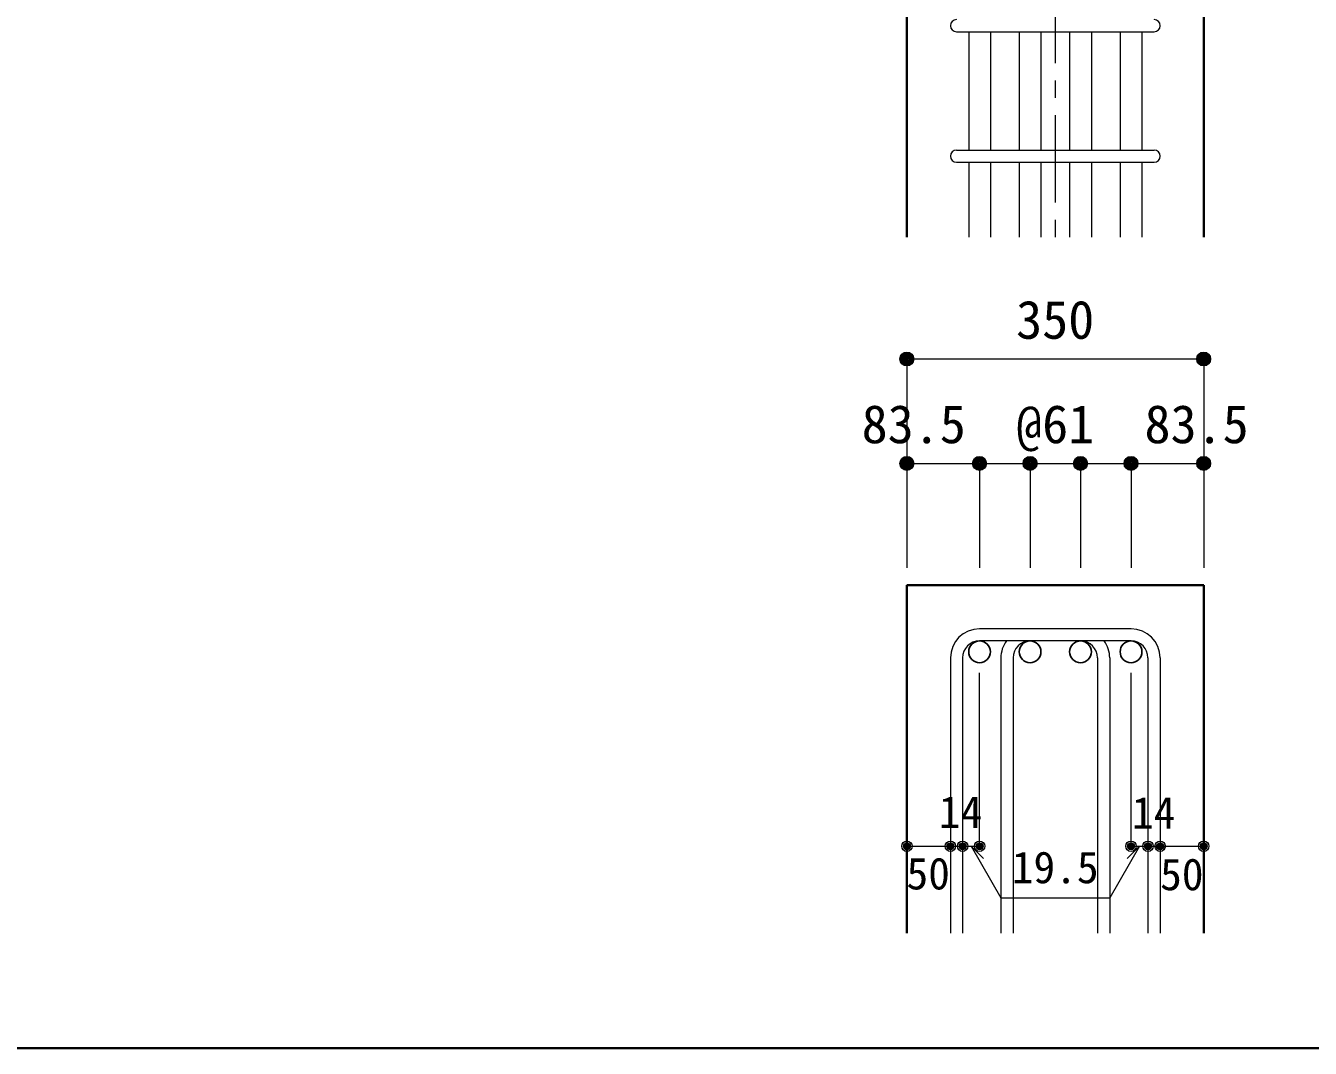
# Model space of a CAD drawing. Units: millimetres at full size, sheet at 1:20; details may follow other scales. Extents: x -3982 to 3969, y -2797 to 2801.
# Drawn here: x -705 to 771, y 2 to 1177 of the extents above; entities that cross this region are included whole.
import ezdxf
from ezdxf.enums import TextEntityAlignment as Align

# ---------------------------------------------------------------- set-up
doc = ezdxf.new("R2010")
doc.units = ezdxf.units.MM
doc.header["$LTSCALE"] = 20
doc.header["$PDMODE"] = 32
doc.header["$PDSIZE"] = 12
doc.linetypes.add('CHAIN1', pattern=[8, 5, -1, 1, -1])
for name, color, linetype, lineweight in [('6-1_躯体線', 2, 'Continuous', 35), ('6-5_梁主筋', 7, 'Continuous', 18), ('6-6_S.T.P.', 7, 'Continuous', 18), ('6-D_寸法', 4, 'Continuous', 9), ('F-0_枠', 6, 'Continuous', 40)]:
    doc.layers.add(name, color=color, linetype=linetype, lineweight=lineweight)
doc.styles.add('ＭＳ ゴシック', font='')
doc.styles.get('ＭＳ ゴシック').set_extended_font_data('MS Gothic')

msp = doc.modelspace()

# ---------------------------------------------------------------- linework, layer by layer
at = {"layer": '6-1_躯体線'}
for p, q in [((648.79, 934.12), (648.79, 1334.12)), ((307.79, 534.12), (307.79, 134.12)), ((307.79, 534.12), (648.79, 534.12)), ((648.79, 534.12), (648.79, 134.12))]:
    msp.add_line(p, q, dxfattribs=at)
msp.add_lwpolyline([(307.79, 934.12), (307.79, 1334.12), (128.29, 1334.12)], dxfattribs=at)
at = {"layer": '6-5_梁主筋'}
for p, q in [((378.79, 1170.12), (378.79, 1034.12)), ((403.79, 1170.12), (403.79, 1034.12)), ((436.79, 1170.12), (436.79, 1034.12)), ((461.79, 1170.12), (461.79, 1034.12)), ((494.79, 1170.12), (494.79, 1034.12)), ((519.79, 1170.12), (519.79, 1034.12)), ((552.79, 1170.12), (552.79, 1034.12)), ((577.79, 1170.12), (577.79, 1034.12)), ((378.79, 1020.12), (378.79, 934.12)), ((403.79, 1020.12), (403.79, 934.12)), ((436.79, 1020.12), (436.79, 934.12)), ((461.79, 1020.12), (461.79, 934.12)), ((494.79, 1020.12), (494.79, 934.12)), ((519.79, 1020.12), (519.79, 934.12)), ((552.79, 1020.12), (552.79, 934.12)), ((577.79, 1020.12), (577.79, 934.12))]:
    msp.add_line(p, q, dxfattribs=at)
at = {"layer": '6-5_梁主筋', "color": 3, "lineweight": 25}
for centre in [(391.29, 457.62), (449.29, 457.62), (507.29, 457.62), (565.29, 457.62)]:
    msp.add_circle(centre, 12.5, dxfattribs=at)
at = {"layer": '6-6_S.T.P.'}
for p, q in [((364.79, 1170.12), (591.79, 1170.12)), ((364.79, 1034.12), (591.79, 1034.12)), ((364.79, 1020.12), (591.79, 1020.12)), ((565.29, 484.12), (391.29, 484.12)), ((565.29, 470.12), (391.29, 470.12)), ((357.79, 450.62), (357.79, 134.12)), ((371.79, 450.62), (371.79, 134.12)), ((415.79, 450.62), (415.79, 134.12)), ((429.79, 450.62), (429.79, 134.12)), ((526.79, 450.62), (526.79, 134.12)), ((540.79, 450.62), (540.79, 134.12)), ((584.79, 450.62), (584.79, 134.12)), ((598.79, 450.62), (598.79, 134.12))]:
    msp.add_line(p, q, dxfattribs=at)
for centre, radius, start, end in [((364.79, 1177.12), 7, 90, 270), ((591.79, 1177.12), 7, 270, 90), ((364.79, 1027.12), 7, 90, 270), ((591.79, 1027.12), 7, 270, 90), ((391.29, 450.62), 33.5, 90, 180), ((565.29, 450.62), 33.5, 0, 90), ((391.29, 450.62), 19.5, 90, 180), ((449.29, 450.62), 33.5, 144.40235, 180), ((449.29, 450.62), 19.5, 90, 180), ((507.29, 450.62), 19.5, 0, 90), ((507.29, 450.62), 33.5, 0, 35.59765), ((565.29, 450.62), 19.5, 0, 90)]:
    msp.add_arc(centre, radius, start, end, dxfattribs=at)
at = {"layer": '6-D_寸法', "linetype": 'CHAIN1'}
msp.add_line((478.29, 2034.12), (478.29, 934.12), dxfattribs=at)
at = {"layer": '6-D_寸法'}
for p, q in [((307.79, 794.12), (648.79, 794.12)), ((648.79, 794.12), (648.79, 674.12)), ((307.79, 674.12), (307.79, 554.12)), ((391.29, 674.12), (391.29, 554.12)), ((449.29, 674.12), (449.29, 554.12)), ((507.29, 674.12), (507.29, 554.12)), ((565.29, 674.12), (565.29, 554.12)), ((648.79, 674.12), (648.79, 554.12)), ((391.29, 234.12), (391.29, 433.45)), ((565.29, 234.12), (565.29, 433.45)), ((307.79, 234.12), (357.79, 234.12)), ((357.79, 234.12), (391.29, 234.12)), ((381.54, 234.12), (395.68, 219.98)), ((381.54, 234.12), (415.76, 174.85)), ((575.04, 234.12), (540.82, 174.85)), ((575.04, 234.12), (560.9, 219.98)), ((565.29, 234.12), (648.79, 234.12)), ((584.79, 234.12), (598.79, 234.12)), ((415.76, 174.85), (540.82, 174.85))]:
    msp.add_line(p, q, dxfattribs=at)
for points in [[(307.79, 794.12), (307.79, 674.12), (391.29, 674.12)], [(391.29, 674.12), (449.29, 674.12), (648.79, 674.12)]]:
    msp.add_lwpolyline(points, dxfattribs=at)
for centre, radius in [((307.79, 794.12), 8), ((307.79, 794.12), 7.2), ((307.79, 794.12), 6.4), ((307.79, 794.12), 5.6), ((307.79, 794.12), 4.8), ((307.79, 794.12), 4), ((307.79, 794.12), 3.2), ((648.79, 794.12), 8), ((648.79, 794.12), 7.2), ((648.79, 794.12), 6.4), ((648.79, 794.12), 5.6), ((648.79, 794.12), 4.8), ((648.79, 794.12), 4), ((648.79, 794.12), 3.2), ((307.79, 794.12), 2.4), ((307.79, 794.12), 1.6), ((307.79, 794.12), 0.8), ((648.79, 794.12), 2.4), ((648.79, 794.12), 1.6), ((648.79, 794.12), 0.8), ((307.79, 674.12), 8), ((307.79, 674.12), 7.2), ((307.79, 674.12), 6.4), ((307.79, 674.12), 5.6), ((391.29, 674.12), 8), ((391.29, 674.12), 7.2), ((391.29, 674.12), 6.4), ((391.29, 674.12), 5.6), ((449.29, 674.12), 8), ((449.29, 674.12), 7.2), ((449.29, 674.12), 6.4), ((449.29, 674.12), 5.6), ((507.29, 674.12), 8), ((507.29, 674.12), 7.2), ((507.29, 674.12), 6.4), ((507.29, 674.12), 5.6), ((565.29, 674.12), 8), ((565.29, 674.12), 7.2), ((565.29, 674.12), 6.4), ((565.29, 674.12), 5.6), ((648.79, 674.12), 8), ((648.79, 674.12), 7.2), ((648.79, 674.12), 6.4), ((648.79, 674.12), 5.6), ((307.79, 674.12), 4.8), ((307.79, 674.12), 4), ((307.79, 674.12), 3.2), ((307.79, 674.12), 2.4), ((307.79, 674.12), 1.6), ((307.79, 674.12), 0.8), ((391.29, 674.12), 4.8), ((391.29, 674.12), 4), ((391.29, 674.12), 3.2), ((391.29, 674.12), 2.4), ((391.29, 674.12), 1.6), ((391.29, 674.12), 0.8), ((449.29, 674.12), 4.8), ((449.29, 674.12), 4), ((449.29, 674.12), 3.2), ((449.29, 674.12), 2.4), ((449.29, 674.12), 1.6), ((449.29, 674.12), 0.8), ((507.29, 674.12), 4.8), ((507.29, 674.12), 4), ((507.29, 674.12), 3.2), ((507.29, 674.12), 2.4), ((507.29, 674.12), 1.6), ((507.29, 674.12), 0.8), ((565.29, 674.12), 4.8), ((565.29, 674.12), 4), ((565.29, 674.12), 3.2), ((565.29, 674.12), 2.4), ((565.29, 674.12), 1.6), ((565.29, 674.12), 0.8), ((648.79, 674.12), 4.8), ((648.79, 674.12), 4), ((648.79, 674.12), 3.2), ((648.79, 674.12), 2.4), ((648.79, 674.12), 1.6), ((648.79, 674.12), 0.8), ((307.79, 234.12), 4), ((307.79, 234.12), 3.6), ((307.79, 234.12), 3.2), ((307.79, 234.12), 2.8), ((307.79, 234.12), 2.4), ((357.79, 234.12), 4), ((357.79, 234.12), 3.6), ((357.79, 234.12), 3.2), ((357.79, 234.12), 2.8), ((357.79, 234.12), 2.4), ((371.79, 234.12), 4), ((371.79, 234.12), 3.6), ((371.79, 234.12), 3.2), ((371.79, 234.12), 2.8), ((371.79, 234.12), 2.4), ((391.29, 234.12), 4), ((391.29, 234.12), 3.6), ((391.29, 234.12), 3.2), ((391.29, 234.12), 2.8), ((391.29, 234.12), 2.4), ((565.29, 234.12), 4), ((565.29, 234.12), 3.6), ((565.29, 234.12), 3.2), ((565.29, 234.12), 2.8), ((565.29, 234.12), 2.4), ((584.79, 234.12), 4), ((584.79, 234.12), 3.6), ((584.79, 234.12), 3.2), ((584.79, 234.12), 2.8), ((584.79, 234.12), 2.4), ((598.79, 234.12), 4), ((598.79, 234.12), 3.6), ((598.79, 234.12), 3.2), ((598.79, 234.12), 2.8), ((598.79, 234.12), 2.4), ((648.79, 234.12), 4), ((648.79, 234.12), 3.6), ((648.79, 234.12), 3.2), ((648.79, 234.12), 2.8), ((648.79, 234.12), 2.4), ((307.79, 234.12), 2), ((307.79, 234.12), 1.6), ((307.79, 234.12), 1.2), ((307.79, 234.12), 0.8), ((307.79, 234.12), 0.4), ((357.79, 234.12), 2), ((357.79, 234.12), 1.6), ((357.79, 234.12), 1.2), ((357.79, 234.12), 0.8), ((357.79, 234.12), 0.4), ((371.79, 234.12), 2), ((371.79, 234.12), 1.6), ((371.79, 234.12), 1.2), ((371.79, 234.12), 0.8), ((371.79, 234.12), 0.4), ((391.29, 234.12), 2), ((391.29, 234.12), 1.6), ((391.29, 234.12), 1.2), ((391.29, 234.12), 0.8), ((391.29, 234.12), 0.4), ((565.29, 234.12), 2), ((565.29, 234.12), 1.6), ((565.29, 234.12), 1.2), ((565.29, 234.12), 0.8), ((565.29, 234.12), 0.4), ((584.79, 234.12), 2), ((584.79, 234.12), 1.6), ((584.79, 234.12), 1.2), ((584.79, 234.12), 0.8), ((584.79, 234.12), 0.4), ((598.79, 234.12), 2), ((598.79, 234.12), 1.6), ((598.79, 234.12), 1.2), ((598.79, 234.12), 0.8), ((598.79, 234.12), 0.4), ((648.79, 234.12), 2), ((648.79, 234.12), 1.6), ((648.79, 234.12), 1.2), ((648.79, 234.12), 0.8), ((648.79, 234.12), 0.4)]:
    msp.add_circle(centre, radius, dxfattribs=at)
at = {"layer": '6-D_寸法', "color": 7}
for p in [(307.79, 794.12), (648.79, 794.12), (307.79, 674.12), (391.29, 674.12), (449.29, 674.12), (507.29, 674.12), (565.29, 674.12), (648.79, 674.12), (307.79, 234.12), (357.79, 234.12), (371.79, 234.12), (391.29, 234.12), (565.29, 234.12), (584.79, 234.12), (598.79, 234.12), (648.79, 234.12)]:
    msp.add_point(p, dxfattribs=at)
at = {"layer": 'F-0_枠', "color": 2, "lineweight": 35}
msp.add_line((2482.4, 1.97), (-3981.92, 1.97), dxfattribs=at)

# ---------------------------------------------------------------- texts
at = {"layer": '6-D_寸法', "style": 'ＭＳ ゴシック'}
for s, height, p in [('350', 43.99, (433.29, 804.12)), ('83.5', 43.99, (255.79, 684.12)), ('@61', 43.99, (433.29, 684.12)), ('83.5', 43.99, (580.79, 684.12)), ('14', 36.66, (344.48, 244.2)), ('14', 36.66, (566.34, 243.31)), ('19.5', 36.66, (428.29, 180.65)), ('50', 36.66, (307.33, 173.54)), ('50', 36.66, (598.72, 172.63))]:
    msp.add_text(s, height=height, dxfattribs=at).set_placement(p, align=Align.BOTTOM_LEFT)

doc.saveas('drawing.dxf')
